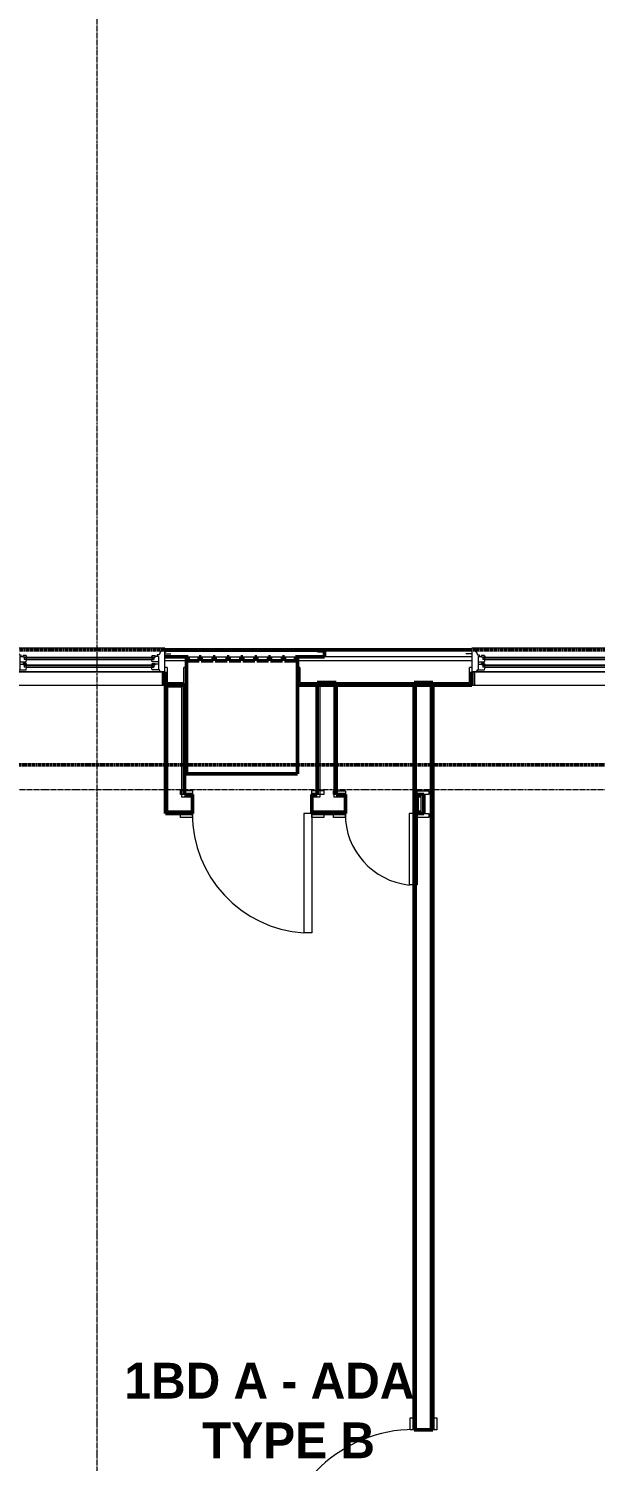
# Model space of a CAD drawing. Header units: inches. Extents: x -4218 to -1830, y 9767 to 12426.
# Drawn here: x -3171.5 to -3029.1, y 10647.4 to 11007.5 of the extents above; entities that cross this region are included whole.
import ezdxf

# ---------------------------------------------------------------- set-up
doc = ezdxf.new("R2010")
doc.units = ezdxf.units.IN
doc.header["$MEASUREMENT"] = 0
doc.linetypes.add('Dash 1_16_', pattern=[0.125, 0.0625, -0.0625])
doc.linetypes.add('Grid Line 1_2_', pattern=[0.875, 0.5, -0.125, 0.125, -0.125])
for name, color, linetype, lineweight in [('0-1', 7, 'Continuous', 5), ('0-2', 252, 'Continuous', 9), ('A-AREA-IDEN', 2, 'Continuous', 9), ('A-DOOR-1', 10, 'Continuous', 9), ('A-DOOR-2', 50, 'Continuous', 20), ('A-DOOR-FRAM-1', 50, 'Continuous', 20), ('A-GENM', 5, 'Continuous', 9), ('A-GENM-6', 5, 'Continuous', 50), ('A-GLAZ-1', 151, 'Continuous', 9), ('A-GLAZ-2', 151, 'Continuous', 20), ('A-GLAZ-3', 151, 'Continuous', 50), ('A-WALL', 113, 'Continuous', 13), ('A-WALL-1', 7, 'Continuous', 50), ('A-WALL-2', 250, 'Continuous', 13), ('A-WALL-8', 113, 'Continuous', 50), ('C-PROP-LINE-1', 91, 'Dash 1_16_', 50), ('S-GRID-1', 1, 'Grid Line 1_2_', 9)]:
    doc.layers.add(name, color=color, linetype=linetype, lineweight=lineweight)
doc.styles.add('Century Gothic_B', font='GOTHICB.TTF', dxfattribs={"height": 9})

# ---------------------------------------------------------------- blocks, each defined once
blk = doc.blocks.new('SWING - SINGLE - FLUSH - 2-10 x 6-8 - PRIVACY-3199405-BACKGROUND - 2ND FLOOR')
at = {"layer": 'A-DOOR-1'}
blk.add_arc((17, -2.38), 34.07, 180, 266.6343, dxfattribs=at)
at = {"layer": 'A-DOOR-2'}
for p, q in [((15, -2.38), (15, -36.38)), ((17, -2.38), (15, -2.38)), ((17, -2.38), (17, -36.38)), ((17, -36.38), (15, -36.38))]:
    blk.add_line(p, q, dxfattribs=at)
at = {"layer": 'A-DOOR-FRAM-1'}
for p, q in [((-20, 2.37), (-20, 3.37)), ((-20, 3.37), (-17, 3.37)), ((-17, 2.37), (-20, 2.37)), ((-17, 3.37), (-17, 2.37)), ((17, 2.37), (17, 3.37)), ((17, 3.37), (20, 3.37)), ((20, 2.37), (17, 2.37)), ((20, 3.37), (20, 2.37)), ((-20, -2.38), (-17, -2.38)), ((-20, -3.38), (-20, -2.38)), ((-17, -3.38), (-20, -3.38)), ((-17, -2.38), (-17, -3.38)), ((17, -2.38), (20, -2.38)), ((17, -3.38), (17, -2.38)), ((20, -3.38), (17, -3.38)), ((20, -2.38), (20, -3.38))]:
    blk.add_line(p, q, dxfattribs=at)
blk = doc.blocks.new('SWING - SINGLE - FLUSH - 30_ x 80_ - MAGIC PAK DOOR - ACOUSTICAL SEAL-3199411-BACKGROUND - 2ND FLOOR')
at = {"layer": 'A-DOOR-1'}
blk.add_arc((15, -2.375), 30.067, 180, 266.18593, dxfattribs=at)
at = {"layer": 'A-DOOR-2'}
for p, q in [((13, -2.375), (13, -32.375)), ((15, -2.375), (13, -2.375)), ((15, -2.375), (15, -32.375)), ((15, -32.375), (13, -32.375))]:
    blk.add_line(p, q, dxfattribs=at)
at = {"layer": 'A-DOOR-FRAM-1'}
for p, q in [((-18, 2.375), (-18, 3.375)), ((-18, 3.375), (-15, 3.375)), ((-15, 2.375), (-18, 2.375)), ((-15, 3.375), (-15, 2.375)), ((15, 2.375), (15, 3.375)), ((15, 3.375), (18, 3.375)), ((18, 2.375), (15, 2.375)), ((18, 3.375), (18, 2.375)), ((-18, -2.375), (-15, -2.375)), ((-18, -3.375), (-18, -2.375)), ((-15, -3.375), (-18, -3.375)), ((-15, -2.375), (-15, -3.375)), ((15, -2.375), (18, -2.375)), ((15, -3.375), (15, -2.375)), ((18, -3.375), (15, -3.375)), ((18, -2.375), (18, -3.375))]:
    blk.add_line(p, q, dxfattribs=at)
blk = doc.blocks.new('SWING - SINGLE - FLUSH - 1-6 X 6-8 PASSAGE-3199409-BACKGROUND - 2ND FLOOR')
at = {"layer": 'A-DOOR-1'}
blk.add_arc((9, -2.38), 18.07, 180, 263.6442, dxfattribs=at)
at = {"layer": 'A-DOOR-2'}
for p, q in [((7, -2.38), (7, -20.33)), ((9, -2.38), (7, -2.38)), ((9, -2.38), (9, -20.33)), ((9, -20.33), (7, -20.33))]:
    blk.add_line(p, q, dxfattribs=at)
at = {"layer": 'A-DOOR-FRAM-1'}
for p, q in [((-12, 2.37), (-12, 3.37)), ((-12, 3.37), (-9, 3.37)), ((-9, 2.37), (-12, 2.37)), ((-9, 3.37), (-9, 2.37)), ((9, 2.37), (9, 3.37)), ((9, 3.37), (12, 3.37)), ((12, 2.37), (9, 2.37)), ((12, 3.37), (12, 2.37)), ((-12, -2.38), (-9, -2.38)), ((-12, -3.38), (-12, -2.38)), ((-9, -3.38), (-12, -3.38)), ((-9, -2.38), (-9, -3.38)), ((9, -2.38), (12, -2.38)), ((9, -3.38), (9, -2.38)), ((12, -3.38), (9, -3.38)), ((12, -2.38), (12, -3.38))]:
    blk.add_line(p, q, dxfattribs=at)
blk = doc.blocks.new('CTR - 1st Phase - Unit Layouts_rvt-1-BACKGROUND - 2ND FLOOR')
at = {"layer": 'A-WALL-1'}
for p, q in [((-3137.12, 10842.61), (-3137.12, 10810.24)), ((-3136.5, 10842.61), (-3137.12, 10842.61)), ((-3133, 10842.61), (-3136.5, 10842.61)), ((-3132.37, 10842.61), (-3133, 10842.61)), ((-3132.37, 10814.99), (-3132.37, 10842.61)), ((-3098.35, 10843.14), (-3098.98, 10843.14)), ((-3098.98, 10843.14), (-3098.98, 10814.99)), ((-3094.85, 10843.14), (-3098.35, 10843.14)), ((-3094.23, 10843.14), (-3094.85, 10843.14)), ((-3094.23, 10814.99), (-3094.23, 10843.14)), ((-3074.67, 10843.14), (-3074.67, 10655.34)), ((-3074.05, 10843.14), (-3074.67, 10843.14)), ((-3070.55, 10843.14), (-3074.05, 10843.14)), ((-3069.92, 10843.14), (-3070.55, 10843.14)), ((-3069.92, 10655.34), (-3069.92, 10843.14)), ((-3130.36, 10814.99), (-3132.37, 10814.99)), ((-3130.36, 10810.24), (-3130.36, 10814.99)), ((-3098.98, 10814.99), (-3100.36, 10814.99)), ((-3100.36, 10814.99), (-3100.36, 10810.24)), ((-3091.92, 10814.99), (-3094.23, 10814.99)), ((-3091.92, 10810.24), (-3091.92, 10814.99)), ((-3072.24, 10814.99), (-3073.92, 10814.99)), ((-3073.92, 10814.99), (-3073.92, 10810.24)), ((-3072.24, 10814.36), (-3072.24, 10814.99)), ((-3072.24, 10810.86), (-3072.24, 10814.36)), ((-3137.12, 10810.24), (-3136.5, 10810.24)), ((-3136.5, 10810.24), (-3132.37, 10810.24)), ((-3132.37, 10810.24), (-3130.36, 10810.24)), ((-3100.36, 10810.24), (-3091.92, 10810.24)), ((-3073.92, 10810.24), (-3072.24, 10810.24)), ((-3072.24, 10810.24), (-3072.24, 10810.86)), ((-3074.67, 10655.34), (-3069.92, 10655.34))]:
    blk.add_line(p, q, dxfattribs=at)
at = {"layer": 'A-WALL-2'}
for p, q in [((-3094.85, 10842.51), (-3098.35, 10842.51)), ((-3098.35, 10842.51), (-3098.35, 10814.99)), ((-3094.85, 10842.51), (-3094.85, 10814.99)), ((-3074.05, 10655.34), (-3074.05, 10842.51)), ((-3070.55, 10842.51), (-3074.05, 10842.51)), ((-3070.55, 10655.34), (-3070.55, 10842.51)), ((-3136.5, 10810.86), (-3136.5, 10841.99)), ((-3133, 10841.99), (-3136.5, 10841.99)), ((-3133, 10814.36), (-3133, 10841.99)), ((-3132.37, 10814.36), (-3133, 10814.36)), ((-3130.36, 10814.36), (-3132.37, 10814.36)), ((-3098.35, 10814.36), (-3100.36, 10814.36)), ((-3098.35, 10814.99), (-3098.35, 10814.36)), ((-3094.85, 10814.99), (-3094.85, 10814.36)), ((-3091.92, 10814.36), (-3094.85, 10814.36)), ((-3072.86, 10814.36), (-3073.92, 10814.36)), ((-3072.86, 10810.86), (-3072.86, 10814.36)), ((-3133, 10810.86), (-3136.5, 10810.86)), ((-3132.37, 10810.86), (-3133, 10810.86)), ((-3130.36, 10810.86), (-3132.37, 10810.86)), ((-3091.92, 10810.86), (-3100.36, 10810.86)), ((-3072.86, 10810.86), (-3073.92, 10810.86))]:
    blk.add_line(p, q, dxfattribs=at)
at = {"layer": '0-2'}
for name, p in [('SWING - SINGLE - FLUSH - 30_ x 80_ - MAGIC PAK DOOR - ACOUSTICAL SEAL-3199411-BACKGROUND - 2ND FLOOR', (-3115.36, 10812.61)), ('SWING - SINGLE - FLUSH - 1-6 X 6-8 PASSAGE-3199409-BACKGROUND - 2ND FLOOR', (-3082.92, 10812.61))]:
    blk.add_blockref(name, p, dxfattribs=at)
at = {"layer": '0-2', "rotation": 269.9999999999845}
blk.add_blockref('SWING - SINGLE - FLUSH - 2-10 x 6-8 - PRIVACY-3199405-BACKGROUND - 2ND FLOOR', (-3072.3, 10638.34), dxfattribs=at)
blk = doc.blocks.new('Window-Double_Hung-Andersen-400_Series-Tilt_Wash - DOUBLE HUNG - REVERSE COTTAGE - 2ND FLOOR-2888385-BACKGROUND - 2ND FLOOR')
at = {"layer": 'A-GLAZ-1'}
for p, q in [((-16.29, 2.5), (-15.7, 2.5)), ((-16.29, 2.12), (-15.7, 2.12)), ((-16.29, 0.56), (-15.7, 0.56)), ((-16.29, 0.19), (-15.7, 0.19)), ((-15.82, 2.5), (-15.82, 2.12)), ((-15.82, 0.56), (-15.82, 0.19)), ((-15.7, 2.62), (15.7, 2.62)), ((-15.7, 2.5), (15.7, 2.5)), ((-15.7, 2.12), (15.7, 2.12)), ((-15.7, 2), (15.7, 2)), ((-15.7, 0.69), (15.7, 0.69)), ((-15.7, 0.56), (15.7, 0.56)), ((-15.7, 0.19), (15.7, 0.19)), ((-15.7, 0.06), (15.7, 0.06)), ((16.29, 2.5), (15.7, 2.5)), ((16.29, 2.12), (15.7, 2.12)), ((16.29, 0.56), (15.7, 0.56)), ((16.29, 0.19), (15.7, 0.19)), ((15.82, 2.5), (15.82, 2.12)), ((15.82, 0.56), (15.82, 0.19)), ((-19.01, -3.94), (-19.01, -2.44)), ((-19.01, -2.44), (-18.95, -2.44)), ((18.95, -1.06), (-18.95, -1.06)), ((-18.95, -1.06), (-18.95, -4.44)), ((-18.32, -1.06), (-18.32, -4.44)), ((18.32, -1.06), (18.32, -4.44)), ((18.95, -4.44), (18.95, -1.06)), ((18.95, -2.44), (19.01, -2.44)), ((19.01, -2.44), (19.01, -3.94)), ((-18.95, -3.94), (-19.01, -3.94)), ((-18.95, -4.44), (18.95, -4.44)), ((19.01, -3.94), (18.95, -3.94))]:
    blk.add_line(p, q, dxfattribs=at)
at = {"layer": 'A-GLAZ-2'}
for p, q in [((19.01, 4.81), (-19.01, 4.81)), ((-19.01, 4.81), (-19.01, -1.06)), ((-18.2, 4.81), (-18.2, 4)), ((-18.2, 4), (-17.92, 4)), ((-17.92, 4), (-17.61, 3.19)), ((17.92, 4), (17.61, 3.19)), ((18.2, 4), (17.92, 4)), ((18.2, 4.81), (18.2, 4)), ((19.01, -1.06), (19.01, 4.81)), ((-19.01, 3.44), (-20.51, 3.44)), ((-17.61, 3.19), (-17.14, 3.19)), ((-17.42, 2.75), (-16.57, 2.75)), ((-17.42, 2.75), (-17.42, -0.56)), ((-17.42, 1.37), (-15.86, 1.37)), ((-17.42, 0.81), (-16.57, 0.81)), ((-17.14, 3.19), (-17.14, 2.75)), ((-15.86, 2.97), (-16.57, 2.97)), ((-16.57, 2.62), (-16.57, 2.97)), ((-15.7, 2.62), (-16.57, 2.62)), ((-15.86, 1.03), (-16.57, 1.03)), ((-16.57, 0.69), (-16.57, 1.03)), ((-15.7, 0.69), (-16.57, 0.69)), ((-16.29, 2.62), (-16.29, 2)), ((-15.7, 2), (-16.29, 2)), ((-16.29, 0.69), (-16.29, 0.06)), ((-15.7, 0.06), (-16.29, 0.06)), ((-15.86, 2.97), (-15.7, 2.62)), ((-15.86, 1.37), (-15.7, 2)), ((-15.86, 1.03), (-15.7, 0.69)), ((-15.86, -0.56), (-15.7, 0.06)), ((15.86, 2.97), (15.7, 2.62)), ((15.7, 2.62), (16.57, 2.62)), ((15.7, 2), (16.29, 2)), ((15.86, 1.37), (15.7, 2)), ((15.86, 1.03), (15.7, 0.69)), ((15.7, 0.69), (16.57, 0.69)), ((15.7, 0.06), (16.29, 0.06)), ((15.86, -0.56), (15.7, 0.06)), ((15.86, 2.97), (16.57, 2.97)), ((17.42, 1.37), (15.86, 1.37)), ((15.86, 1.03), (16.57, 1.03)), ((16.29, 2.62), (16.29, 2)), ((16.29, 0.69), (16.29, 0.06)), ((16.57, 2.62), (16.57, 2.97)), ((17.42, 2.75), (16.57, 2.75)), ((16.57, 0.69), (16.57, 1.03)), ((17.42, 0.81), (16.57, 0.81)), ((17.14, 3.19), (17.14, 2.75)), ((17.61, 3.19), (17.14, 3.19)), ((17.42, 2.75), (17.42, -0.56)), ((19.01, 3.44), (20.51, 3.44)), ((-19.01, -1.06), (19.01, -1.06)), ((-17.67, -0.78), (-18, -1.06)), ((-17.67, -0.78), (-17.67, -0.56)), ((-17.67, -0.56), (-15.86, -0.56)), ((17.67, -0.56), (15.86, -0.56)), ((17.67, -0.78), (17.67, -0.56)), ((17.67, -0.78), (18, -1.06))]:
    blk.add_line(p, q, dxfattribs=at)
blk = doc.blocks.new('V-Series_EWC4_SPVU_RFA_2015 - 2ND AND 3RD FLOOR-2226480-BACKGROUND - 2ND FLOOR')
at = {"layer": 'A-GENM'}
for p, q in [((-3858.97, 11732.03), (-3858.97, 11734.83)), ((-3858.97, 11728.55), (-3858.97, 11731.53)), ((-3858.97, 11725.06), (-3858.97, 11728.05)), ((-3858.97, 11721.58), (-3858.97, 11724.56)), ((-3858.97, 11718.09), (-3858.97, 11721.08)), ((-3858.97, 11714.61), (-3858.97, 11717.59)), ((-3858.97, 11711.12), (-3858.97, 11714.11)), ((-3858.97, 11707.83), (-3858.97, 11710.62))]:
    blk.add_line(p, q, dxfattribs=at)
at = {"layer": 'A-GENM-6'}
for p, q in [((-3829.54, 11735.26), (-3858.97, 11735.26)), ((-3858.97, 11735.26), (-3858.97, 11734.83)), ((-3829.54, 11707.39), (-3829.54, 11735.26)), ((-3858.97, 11734.83), (-3857.97, 11734.83)), ((-3857.97, 11732.03), (-3858.97, 11732.03)), ((-3858.97, 11732.03), (-3858.97, 11731.53)), ((-3857.97, 11734.83), (-3857.97, 11732.03)), ((-3858.97, 11731.53), (-3857.97, 11731.53)), ((-3857.97, 11728.55), (-3858.97, 11728.55)), ((-3858.97, 11728.55), (-3858.97, 11728.05)), ((-3858.97, 11728.05), (-3857.97, 11728.05)), ((-3857.97, 11731.53), (-3857.97, 11728.55)), ((-3857.97, 11728.05), (-3857.97, 11725.06)), ((-3857.97, 11725.06), (-3858.97, 11725.06)), ((-3858.97, 11725.06), (-3858.97, 11724.56)), ((-3858.97, 11724.56), (-3857.97, 11724.56)), ((-3857.97, 11724.56), (-3857.97, 11721.58)), ((-3857.97, 11721.58), (-3858.97, 11721.58)), ((-3858.97, 11721.58), (-3858.97, 11721.08)), ((-3858.97, 11721.08), (-3857.97, 11721.08)), ((-3857.97, 11721.08), (-3857.97, 11718.09)), ((-3857.97, 11718.09), (-3858.97, 11718.09)), ((-3858.97, 11718.09), (-3858.97, 11717.59)), ((-3858.97, 11717.59), (-3857.97, 11717.59)), ((-3857.97, 11717.59), (-3857.97, 11714.61)), ((-3857.97, 11714.61), (-3858.97, 11714.61)), ((-3858.97, 11714.61), (-3858.97, 11714.11)), ((-3858.97, 11714.11), (-3857.97, 11714.11)), ((-3857.97, 11714.11), (-3857.97, 11711.12)), ((-3857.97, 11711.12), (-3858.97, 11711.12)), ((-3858.97, 11711.12), (-3858.97, 11710.62)), ((-3858.97, 11710.62), (-3857.97, 11710.62)), ((-3857.97, 11710.62), (-3857.97, 11707.83)), ((-3857.97, 11707.83), (-3858.97, 11707.83)), ((-3858.97, 11707.83), (-3858.97, 11707.39)), ((-3858.97, 11707.39), (-3829.54, 11707.39))]:
    blk.add_line(p, q, dxfattribs=at)
blk = doc.blocks.new('Perforated Panel at Magic-Pak - hvac panel - 2nd floor 2-2702973-BACKGROUND - 2ND FLOOR')
at = {"layer": 'A-GLAZ-3'}
for p, q in [((19.01, 4.44), (-19.01, 4.44)), ((-19.01, 4.44), (-19.01, 4.37)), ((-19.01, 4.37), (19.01, 4.37)), ((19.01, 4.37), (19.01, 4.44))]:
    blk.add_line(p, q, dxfattribs=at)
blk = doc.blocks.new('Family - ___-2835860-BACKGROUND - 2ND FLOOR')
at = {"layer": 'C-PROP-LINE-1'}
blk.add_line((-2067.55, 10851.39), (-3401.42, 10851.39), dxfattribs=at)
blk = doc.blocks.new('Family - ___-2835903-BACKGROUND - 2ND FLOOR')
at = {"layer": 'C-PROP-LINE-1'}
blk.add_line((-2096.45, 10822.49), (-3400.92, 10822.49), dxfattribs=at)
blk = doc.blocks.new('Family - ___-2835932-BACKGROUND - 2ND FLOOR')
at = {"layer": 'C-PROP-LINE-1'}
blk.add_line((-2067.55, 10851.39), (-3401.42, 10851.39), dxfattribs=at)

msp = doc.modelspace()

# ---------------------------------------------------------------- linework, layer by layer
at = {"layer": 'A-WALL'}
for p, q in [((-3060.14, 10851.14), (-3097.16, 10851.14)), ((-3060.14, 10849.64), (-3097.16, 10849.64)), ((-3131.86, 10848.64), (-3137.31, 10848.64)), ((-3136.69, 10846.95), (-3137.31, 10846.95)), ((-3136.69, 10846.95), (-3136.69, 10843.14)), ((-3132.49, 10843.14), (-3132.49, 10846.95)), ((-3131.86, 10846.95), (-3132.49, 10846.95)), ((-3060.14, 10848.64), (-3103.99, 10848.64)), ((-3103.36, 10846.95), (-3103.99, 10846.95)), ((-3103.36, 10846.95), (-3103.36, 10843.14)), ((-3060.76, 10843.14), (-3060.76, 10846.95)), ((-3060.14, 10846.95), (-3060.76, 10846.95)), ((-3136.69, 10843.14), (-3132.49, 10843.14)), ((-3103.36, 10843.14), (-3060.76, 10843.14))]:
    msp.add_line(p, q, dxfattribs=at)
at = {"layer": 'A-WALL-8'}
for p, q in [((-3136.94, 10851.39), (-3137.31, 10851.39)), ((-3137.31, 10851.14), (-3136.94, 10851.14)), ((-3131.86, 10849.64), (-3137.31, 10849.64)), ((-3136.94, 10851.14), (-3136.94, 10851.39)), ((-3131.86, 10842.51), (-3131.86, 10849.64)), ((-3097.16, 10849.64), (-3103.99, 10849.64)), ((-3103.99, 10849.64), (-3103.99, 10842.51)), ((-3060.14, 10851.39), (-3098.91, 10851.39)), ((-3098.91, 10851.39), (-3098.91, 10851.14)), ((-3098.91, 10851.14), (-3097.16, 10851.14)), ((-3097.16, 10851.14), (-3097.16, 10849.64)), ((-3137.31, 10845.89), (-3137.31, 10842.51)), ((-3060.14, 10842.51), (-3060.14, 10845.89)), ((-3137.31, 10842.51), (-3131.86, 10842.51)), ((-3103.99, 10842.51), (-3060.14, 10842.51))]:
    msp.add_line(p, q, dxfattribs=at)
at = {"layer": 'S-GRID-1'}
for p, q in [((-3154.32, 9836.18), (-3154.32, 12376.81)), ((-1830.2, 10816.19), (-4168.71, 10816.19))]:
    msp.add_line(p, q, dxfattribs=at)

# ---------------------------------------------------------------- block references
at = {"layer": '0-1'}
msp.add_blockref('CTR - 1st Phase - Unit Layouts_rvt-1-BACKGROUND - 2ND FLOOR', (0, 0), dxfattribs=at)
at = {"layer": 'A-GENM', "rotation": 269.9999999999999}
msp.add_blockref('V-Series_EWC4_SPVU_RFA_2015 - 2ND AND 3RD FLOOR-2226480-BACKGROUND - 2ND FLOOR', (-14839.25, 6990.67), dxfattribs=at)
at = {"layer": 'A-GLAZ-1'}
for name, p in [('Window-Double_Hung-Andersen-400_Series-Tilt_Wash - DOUBLE HUNG - REVERSE COTTAGE - 2ND FLOOR-2888385-BACKGROUND - 2ND FLOOR', (-3156.32, 10846.95)), ('Perforated Panel at Magic-Pak - hvac panel - 2nd floor 2-2702973-BACKGROUND - 2ND FLOOR', (-3117.92, 10846.95)), ('Window-Double_Hung-Andersen-400_Series-Tilt_Wash - DOUBLE HUNG - REVERSE COTTAGE - 2ND FLOOR-2888385-BACKGROUND - 2ND FLOOR', (-3041.12, 10846.95))]:
    msp.add_blockref(name, p, dxfattribs=at)
at = {"layer": 'C-PROP-LINE-1'}
for name in ['Family - ___-2835860-BACKGROUND - 2ND FLOOR', 'Family - ___-2835932-BACKGROUND - 2ND FLOOR', 'Family - ___-2835903-BACKGROUND - 2ND FLOOR']:
    msp.add_blockref(name, (0, 0), dxfattribs=at)

# ---------------------------------------------------------------- texts
at = {"layer": 'A-AREA-IDEN', "char_height": 9, "attachment_point": 1, "style": 'Century Gothic_B'}
for s, insert, width in [('1BD A - ADA', (-3147.45, 10672.19), 93.324), ('TYPE B', (-3127.95, 10657.19), 46.359)]:
    msp.add_mtext(s, dxfattribs=dict(at, insert=insert, width=width))

doc.saveas('drawing.dxf')
